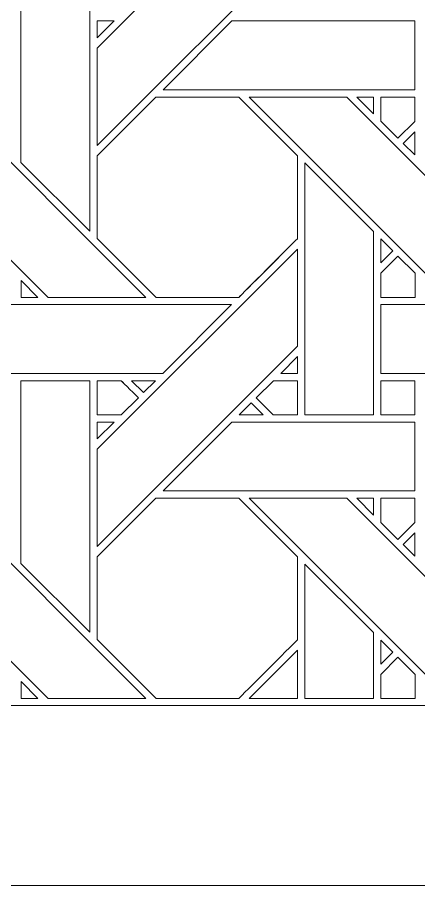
# Model space of a CAD drawing. Header units: inches. Extents: x 7.38 to 17.38, y 5.09 to 13.09.
# Drawn here: x 11.483 to 12.432, y 5.095 to 7.148 of the extents above; entities that cross this region are included whole.
import ezdxf

# ---------------------------------------------------------------- set-up
doc = ezdxf.new("R2010")
doc.units = ezdxf.units.IN
doc.header["$MEASUREMENT"] = 0
doc.layers.add('Design', color=7, linetype='Continuous', lineweight=0)

msp = doc.modelspace()

# ---------------------------------------------------------------- linework, layer by layer
at = {"layer": 'Design'}
for points, knots in [([(7.3829, 13.0948), (7.3829, 13.0948), (7.3829, 5.0948), (7.3829, 5.0948), (7.3829, 5.0948), (17.3829, 5.0948), (17.3829, 5.0948), (17.3829, 5.0948), (17.3829, 13.0948), (17.3829, 13.0948), (17.3829, 13.0948), (7.3829, 13.0948), (7.3829, 13.0948)], [0, 0, 0, 0, 1, 1, 1, 2, 2, 2, 3, 3, 3, 4, 4, 4, 4]), ([(7.8596, 12.6686), (7.8596, 12.6686), (7.8596, 5.5209), (7.8596, 5.5209), (7.8596, 5.5209), (16.9061, 5.5209), (16.9061, 5.5209), (16.9061, 5.5209), (16.9061, 12.6686), (16.9061, 12.6686), (16.9061, 12.6686), (7.8596, 12.6686), (7.8596, 12.6686)], [0, 0, 0, 0, 1, 1, 1, 2, 2, 2, 3, 3, 3, 4, 4, 4, 4]), ([(11.6717, 7.0756), (11.6717, 7.0756), (12.1453, 7.5492), (12.1453, 7.5492), (12.1453, 7.5492), (12.1453, 7.3192), (12.1453, 7.3192), (12.1453, 7.3192), (11.6717, 6.8455), (11.6717, 6.8455), (11.6717, 6.8455), (11.6717, 7.0756), (11.6717, 7.0756)], [0, 0, 0, 0, 1, 1, 1, 2, 2, 2, 3, 3, 3, 4, 4, 4, 4]), ([(11.6545, 7.2377), (11.6545, 7.2377), (11.6545, 6.6426), (11.6545, 6.6426), (11.6545, 6.6426), (11.4916, 6.8055), (11.4916, 6.8055), (11.4916, 6.8055), (11.4916, 7.2377), (11.4916, 7.2377), (11.4916, 7.2377), (11.6545, 7.2377), (11.6545, 7.2377)], [0, 0, 0, 0, 1, 1, 1, 2, 2, 2, 3, 3, 3, 4, 4, 4, 4]), ([(11.7115, 7.1398), (11.7115, 7.1398), (11.6717, 7.1), (11.6717, 7.1), (11.6717, 7.1), (11.6717, 7.1398), (11.6717, 7.1398), (11.6717, 7.1398), (11.7115, 7.1398), (11.7115, 7.1398)], [0, 0, 0, 0, 1, 1, 1, 2, 2, 2, 3, 3, 3, 3]), ([(11.8275, 6.977), (11.8275, 6.977), (11.9904, 7.1398), (11.9904, 7.1398), (11.9904, 7.1398), (12.4228, 7.1398), (12.4228, 7.1398), (12.4228, 7.1398), (12.4228, 6.977), (12.4228, 6.977), (12.4228, 6.977), (11.8275, 6.977), (11.8275, 6.977)], [0, 0, 0, 0, 1, 1, 1, 2, 2, 2, 3, 3, 3, 4, 4, 4, 4]), ([(11.0821, 6.9599), (11.0821, 6.9599), (11.313, 6.9599), (11.313, 6.9599), (11.313, 6.9599), (11.7867, 6.4862), (11.7867, 6.4862), (11.7867, 6.4862), (11.5557, 6.4862), (11.5557, 6.4862), (11.5557, 6.4862), (11.0821, 6.9599), (11.0821, 6.9599)], [0, 0, 0, 0, 1, 1, 1, 2, 2, 2, 3, 3, 3, 4, 4, 4, 4]), ([(11.8104, 6.9598), (11.8104, 6.9598), (12.0066, 6.9598), (12.0066, 6.9598), (12.0066, 6.9598), (12.1453, 6.8211), (12.1453, 6.8211), (12.1453, 6.8211), (12.1453, 6.6249), (12.1453, 6.6249), (12.1275, 6.607), (12.0156, 6.4952), (12.0066, 6.4862), (12.0066, 6.4862), (11.8109, 6.4862), (11.8109, 6.4862), (11.8109, 6.4862), (11.6717, 6.6255), (11.6717, 6.6255), (11.6717, 6.6255), (11.6717, 6.8211), (11.6717, 6.8211), (11.6717, 6.8211), (11.8104, 6.9598), (11.8104, 6.9598)], [0, 0, 0, 0, 1, 1, 1, 2, 2, 2, 3, 3, 3, 4, 4, 4, 5, 5, 5, 6, 6, 6, 7, 7, 7, 8, 8, 8, 8]), ([(11.6717, 6.6255), (11.6717, 6.6255), (11.6717, 6.8211), (11.6717, 6.8211), (11.6717, 6.8211), (11.8104, 6.9598), (11.8104, 6.9598), (11.8104, 6.9598), (12.0066, 6.9598), (12.0066, 6.9598), (12.0066, 6.9598), (12.1453, 6.8211), (12.1453, 6.8211), (12.1453, 6.8211), (12.1453, 6.6249), (12.1453, 6.6249), (12.1272, 6.6066), (12.0153, 6.4949), (12.0066, 6.4862), (12.0066, 6.4862), (11.8109, 6.4862), (11.8109, 6.4862), (11.8109, 6.4862), (11.6717, 6.6255), (11.6717, 6.6255)], [0, 0, 0, 0, 1, 1, 1, 2, 2, 2, 3, 3, 3, 4, 4, 4, 5, 5, 5, 6, 6, 6, 7, 7, 7, 8, 8, 8, 8]), ([(12.0308, 6.9599), (12.0308, 6.9599), (12.2618, 6.9599), (12.2618, 6.9599), (12.2618, 6.9599), (12.7354, 6.4862), (12.7354, 6.4862), (12.7354, 6.4862), (12.5044, 6.4862), (12.5044, 6.4862), (12.5044, 6.4862), (12.0308, 6.9599), (12.0308, 6.9599)], [0, 0, 0, 0, 1, 1, 1, 2, 2, 2, 3, 3, 3, 4, 4, 4, 4]), ([(12.3253, 6.9599), (12.3253, 6.9599), (12.3253, 6.92), (12.3253, 6.92), (12.3253, 6.92), (12.2859, 6.9599), (12.2859, 6.9599), (12.2859, 6.9599), (12.3253, 6.9599), (12.3253, 6.9599)], [0, 0, 0, 0, 1, 1, 1, 2, 2, 2, 3, 3, 3, 3]), ([(12.4228, 6.9599), (12.4228, 6.9599), (12.4228, 6.9023), (12.4228, 6.9023), (12.4228, 6.9023), (12.3828, 6.8623), (12.3828, 6.8623), (12.3828, 6.8623), (12.3425, 6.9027), (12.3425, 6.9027), (12.3425, 6.9027), (12.3425, 6.9599), (12.3425, 6.9599), (12.3425, 6.9599), (12.4228, 6.9599), (12.4228, 6.9599)], [0, 0, 0, 0, 1, 1, 1, 2, 2, 2, 3, 3, 3, 4, 4, 4, 5, 5, 5, 5]), ([(12.3828, 6.8623), (12.3828, 6.8623), (12.3425, 6.9027), (12.3425, 6.9027), (12.3425, 6.9027), (12.3425, 6.9599), (12.3425, 6.9599), (12.3425, 6.9599), (12.4228, 6.9599), (12.4228, 6.9599), (12.4228, 6.9599), (12.4228, 6.9023), (12.4228, 6.9023), (12.4228, 6.9023), (12.3828, 6.8623), (12.3828, 6.8623)], [0, 0, 0, 0, 1, 1, 1, 2, 2, 2, 3, 3, 3, 4, 4, 4, 5, 5, 5, 5]), ([(12.4228, 6.878), (12.4228, 6.878), (12.4228, 6.8229), (12.4228, 6.8229), (12.4228, 6.8229), (12.395, 6.8503), (12.395, 6.8503), (12.395, 6.8503), (12.4228, 6.878), (12.4228, 6.878)], [0, 0, 0, 0, 1, 1, 1, 2, 2, 2, 3, 3, 3, 3]), ([(12.3252, 6.6419), (12.3252, 6.6419), (12.3252, 6.2082), (12.3252, 6.2082), (12.3252, 6.2082), (12.1625, 6.2082), (12.1625, 6.2082), (12.1625, 6.2082), (12.1625, 6.8041), (12.1625, 6.8041), (12.1625, 6.8041), (12.3252, 6.6419), (12.3252, 6.6419)], [0, 0, 0, 0, 1, 1, 1, 2, 2, 2, 3, 3, 3, 4, 4, 4, 4]), ([(12.3425, 6.5677), (12.3425, 6.5677), (12.3425, 6.6244), (12.3425, 6.6244), (12.3425, 6.6244), (12.3707, 6.5958), (12.3707, 6.5958), (12.3707, 6.5958), (12.3425, 6.5677), (12.3425, 6.5677)], [0, 0, 0, 0, 1, 1, 1, 2, 2, 2, 3, 3, 3, 3]), ([(11.6717, 6.1269), (11.6717, 6.1269), (12.1453, 6.6005), (12.1453, 6.6005), (12.1453, 6.6005), (12.1453, 6.3705), (12.1453, 6.3705), (12.1453, 6.3705), (11.6717, 5.8968), (11.6717, 5.8968), (11.6717, 5.8968), (11.6717, 6.1269), (11.6717, 6.1269)], [0, 0, 0, 0, 1, 1, 1, 2, 2, 2, 3, 3, 3, 4, 4, 4, 4]), ([(12.3425, 6.486), (12.3425, 6.486), (12.3425, 6.5433), (12.3425, 6.5433), (12.3425, 6.5433), (12.3829, 6.5836), (12.3829, 6.5836), (12.3829, 6.5836), (12.4232, 6.5433), (12.4232, 6.5433), (12.4232, 6.5433), (12.4232, 6.486), (12.4232, 6.486), (12.4232, 6.486), (12.3425, 6.486), (12.3425, 6.486)], [0, 0, 0, 0, 1, 1, 1, 2, 2, 2, 3, 3, 3, 4, 4, 4, 5, 5, 5, 5]), ([(12.3829, 6.5836), (12.3829, 6.5836), (12.4232, 6.5433), (12.4232, 6.5433), (12.4232, 6.5433), (12.4232, 6.486), (12.4232, 6.486), (12.4232, 6.486), (12.3425, 6.486), (12.3425, 6.486), (12.3425, 6.486), (12.3425, 6.5433), (12.3425, 6.5433), (12.3425, 6.5433), (12.3829, 6.5836), (12.3829, 6.5836)], [0, 0, 0, 0, 1, 1, 1, 2, 2, 2, 3, 3, 3, 4, 4, 4, 5, 5, 5, 5]), ([(11.5314, 6.4862), (11.5314, 6.4862), (11.4917, 6.4862), (11.4917, 6.4862), (11.4917, 6.4862), (11.4917, 6.526), (11.4917, 6.526), (11.4917, 6.526), (11.5314, 6.4862), (11.5314, 6.4862)], [0, 0, 0, 0, 1, 1, 1, 2, 2, 2, 3, 3, 3, 3]), ([(11.3938, 6.3063), (11.3938, 6.3063), (11.3938, 6.469), (11.3938, 6.469), (11.3938, 6.469), (11.9895, 6.469), (11.9895, 6.469), (11.9895, 6.469), (11.8268, 6.3063), (11.8268, 6.3063), (11.8268, 6.3063), (11.3938, 6.3063), (11.3938, 6.3063)], [0, 0, 0, 0, 1, 1, 1, 2, 2, 2, 3, 3, 3, 4, 4, 4, 4]), ([(12.3425, 6.3063), (12.3425, 6.3063), (12.3425, 6.469), (12.3425, 6.469), (12.3425, 6.469), (12.9382, 6.469), (12.9382, 6.469), (12.9382, 6.469), (12.7755, 6.3063), (12.7755, 6.3063), (12.7755, 6.3063), (12.3425, 6.3063), (12.3425, 6.3063)], [0, 0, 0, 0, 1, 1, 1, 2, 2, 2, 3, 3, 3, 4, 4, 4, 4]), ([(12.1056, 6.3063), (12.1056, 6.3063), (12.1453, 6.3461), (12.1453, 6.3461), (12.1453, 6.3461), (12.1453, 6.3063), (12.1453, 6.3063), (12.1453, 6.3063), (12.1056, 6.3063), (12.1056, 6.3063)], [0, 0, 0, 0, 1, 1, 1, 2, 2, 2, 3, 3, 3, 3]), ([(11.6545, 6.289), (11.6545, 6.289), (11.6545, 5.6939), (11.6545, 5.6939), (11.6545, 5.6939), (11.4916, 5.8568), (11.4916, 5.8568), (11.4916, 5.8568), (11.4916, 6.289), (11.4916, 6.289), (11.4916, 6.289), (11.6545, 6.289), (11.6545, 6.289)], [0, 0, 0, 0, 1, 1, 1, 2, 2, 2, 3, 3, 3, 4, 4, 4, 4]), ([(11.7287, 6.289), (11.7339, 6.2839), (11.7646, 6.2531), (11.7691, 6.2486), (11.7691, 6.2486), (11.7286, 6.2082), (11.7286, 6.2082), (11.7286, 6.2082), (11.6717, 6.2082), (11.6717, 6.2082), (11.6717, 6.2082), (11.6717, 6.289), (11.6717, 6.289), (11.6717, 6.289), (11.7287, 6.289), (11.7287, 6.289)], [0, 0, 0, 0, 1, 1, 1, 2, 2, 2, 3, 3, 3, 4, 4, 4, 5, 5, 5, 5]), ([(11.6717, 6.289), (11.6717, 6.289), (11.7287, 6.289), (11.7287, 6.289), (11.734, 6.2838), (11.7647, 6.253), (11.7691, 6.2486), (11.7691, 6.2486), (11.7286, 6.2082), (11.7286, 6.2082), (11.7286, 6.2082), (11.6717, 6.2082), (11.6717, 6.2082), (11.6717, 6.2082), (11.6717, 6.289), (11.6717, 6.289)], [0, 0, 0, 0, 1, 1, 1, 2, 2, 2, 3, 3, 3, 4, 4, 4, 5, 5, 5, 5]), ([(11.8096, 6.289), (11.8096, 6.289), (11.7813, 6.2608), (11.7813, 6.2608), (11.7813, 6.2608), (11.7531, 6.289), (11.7531, 6.289), (11.7531, 6.289), (11.8096, 6.289), (11.8096, 6.289)], [0, 0, 0, 0, 1, 1, 1, 2, 2, 2, 3, 3, 3, 3]), ([(12.0882, 6.2082), (12.0882, 6.2082), (12.0479, 6.2486), (12.0479, 6.2486), (12.0479, 6.2486), (12.0883, 6.289), (12.0883, 6.289), (12.0883, 6.289), (12.1453, 6.289), (12.1453, 6.289), (12.1453, 6.289), (12.1453, 6.2082), (12.1453, 6.2082), (12.1453, 6.2082), (12.0882, 6.2082), (12.0882, 6.2082)], [0, 0, 0, 0, 1, 1, 1, 2, 2, 2, 3, 3, 3, 4, 4, 4, 5, 5, 5, 5]), ([(12.0479, 6.2486), (12.0479, 6.2486), (12.0883, 6.289), (12.0883, 6.289), (12.0883, 6.289), (12.1453, 6.289), (12.1453, 6.289), (12.1453, 6.289), (12.1453, 6.2082), (12.1453, 6.2082), (12.1453, 6.2082), (12.0882, 6.2082), (12.0882, 6.2082), (12.0882, 6.2082), (12.0479, 6.2486), (12.0479, 6.2486)], [0, 0, 0, 0, 1, 1, 1, 2, 2, 2, 3, 3, 3, 4, 4, 4, 5, 5, 5, 5]), ([(12.3425, 6.2082), (12.3425, 6.2082), (12.3425, 6.289), (12.3425, 6.289), (12.3425, 6.289), (12.4228, 6.289), (12.4228, 6.289), (12.4228, 6.289), (12.4228, 6.2082), (12.4228, 6.2082), (12.4228, 6.2082), (12.3425, 6.2082), (12.3425, 6.2082)], [0, 0, 0, 0, 1, 1, 1, 2, 2, 2, 3, 3, 3, 4, 4, 4, 4]), ([(12.4228, 6.289), (12.4228, 6.289), (12.4228, 6.2082), (12.4228, 6.2082), (12.4228, 6.2082), (12.3425, 6.2082), (12.3425, 6.2082), (12.3425, 6.2082), (12.3425, 6.289), (12.3425, 6.289), (12.3425, 6.289), (12.4228, 6.289), (12.4228, 6.289)], [0, 0, 0, 0, 1, 1, 1, 2, 2, 2, 3, 3, 3, 4, 4, 4, 4]), ([(12.064, 6.2082), (12.064, 6.2082), (12.0075, 6.2082), (12.0075, 6.2082), (12.0075, 6.2082), (12.0358, 6.2365), (12.0358, 6.2365), (12.0358, 6.2365), (12.064, 6.2082), (12.064, 6.2082)], [0, 0, 0, 0, 1, 1, 1, 2, 2, 2, 3, 3, 3, 3]), ([(11.7115, 6.1911), (11.7115, 6.1911), (11.6717, 6.1513), (11.6717, 6.1513), (11.6717, 6.1513), (11.6717, 6.1911), (11.6717, 6.1911), (11.6717, 6.1911), (11.7115, 6.1911), (11.7115, 6.1911)], [0, 0, 0, 0, 1, 1, 1, 2, 2, 2, 3, 3, 3, 3]), ([(11.8275, 6.0283), (11.8275, 6.0283), (11.9904, 6.1911), (11.9904, 6.1911), (11.9904, 6.1911), (12.4228, 6.1911), (12.4228, 6.1911), (12.4228, 6.1911), (12.4228, 6.0283), (12.4228, 6.0283), (12.4228, 6.0283), (11.8275, 6.0283), (11.8275, 6.0283)], [0, 0, 0, 0, 1, 1, 1, 2, 2, 2, 3, 3, 3, 4, 4, 4, 4]), ([(11.0821, 6.0112), (11.0821, 6.0112), (11.313, 6.0112), (11.313, 6.0112), (11.313, 6.0112), (11.7867, 5.5375), (11.7867, 5.5375), (11.7867, 5.5375), (11.5556, 5.5375), (11.5556, 5.5375), (11.5556, 5.5375), (11.0821, 6.0112), (11.0821, 6.0112)], [0, 0, 0, 0, 1, 1, 1, 2, 2, 2, 3, 3, 3, 4, 4, 4, 4]), ([(11.8104, 6.0111), (11.8104, 6.0111), (12.0066, 6.0111), (12.0066, 6.0111), (12.0066, 6.0111), (12.1453, 5.8724), (12.1453, 5.8724), (12.1453, 5.8724), (12.1453, 5.6762), (12.1453, 5.6762), (12.1275, 5.6582), (12.0156, 5.5465), (12.0066, 5.5375), (12.0066, 5.5375), (11.8109, 5.5375), (11.8109, 5.5375), (11.8109, 5.5375), (11.6717, 5.6767), (11.6717, 5.6767), (11.6717, 5.6767), (11.6717, 5.8724), (11.6717, 5.8724), (11.6717, 5.8724), (11.8104, 6.0111), (11.8104, 6.0111)], [0, 0, 0, 0, 1, 1, 1, 2, 2, 2, 3, 3, 3, 4, 4, 4, 5, 5, 5, 6, 6, 6, 7, 7, 7, 8, 8, 8, 8]), ([(12.0066, 5.5375), (12.0066, 5.5375), (11.8109, 5.5375), (11.8109, 5.5375), (11.8109, 5.5375), (11.6717, 5.6767), (11.6717, 5.6767), (11.6717, 5.6767), (11.6717, 5.8724), (11.6717, 5.8724), (11.6717, 5.8724), (11.8104, 6.0111), (11.8104, 6.0111), (11.8104, 6.0111), (12.0066, 6.0111), (12.0066, 6.0111), (12.0066, 6.0111), (12.1453, 5.8724), (12.1453, 5.8724), (12.1453, 5.8724), (12.1453, 5.6762), (12.1453, 5.6762), (12.1275, 5.6582), (12.0156, 5.5465), (12.0066, 5.5375)], [0, 0, 0, 0, 1, 1, 1, 2, 2, 2, 3, 3, 3, 4, 4, 4, 5, 5, 5, 6, 6, 6, 7, 7, 7, 8, 8, 8, 8]), ([(12.0308, 6.0112), (12.0308, 6.0112), (12.2618, 6.0112), (12.2618, 6.0112), (12.2618, 6.0112), (12.7354, 5.5375), (12.7354, 5.5375), (12.7354, 5.5375), (12.5044, 5.5375), (12.5044, 5.5375), (12.5044, 5.5375), (12.0308, 6.0112), (12.0308, 6.0112)], [0, 0, 0, 0, 1, 1, 1, 2, 2, 2, 3, 3, 3, 4, 4, 4, 4]), ([(12.3253, 6.0111), (12.3253, 6.0111), (12.3253, 5.9713), (12.3253, 5.9713), (12.3253, 5.9713), (12.2859, 6.0111), (12.2859, 6.0111), (12.2859, 6.0111), (12.3253, 6.0111), (12.3253, 6.0111)], [0, 0, 0, 0, 1, 1, 1, 2, 2, 2, 3, 3, 3, 3]), ([(12.4228, 6.0111), (12.4228, 6.0111), (12.4228, 5.9535), (12.4228, 5.9535), (12.4228, 5.9535), (12.3828, 5.9136), (12.3828, 5.9136), (12.3828, 5.9136), (12.3425, 5.9539), (12.3425, 5.9539), (12.3425, 5.9539), (12.3425, 6.0111), (12.3425, 6.0111), (12.3425, 6.0111), (12.4228, 6.0111), (12.4228, 6.0111)], [0, 0, 0, 0, 1, 1, 1, 2, 2, 2, 3, 3, 3, 4, 4, 4, 5, 5, 5, 5]), ([(12.3828, 5.9136), (12.3828, 5.9136), (12.3425, 5.9539), (12.3425, 5.9539), (12.3425, 5.9539), (12.3425, 6.0111), (12.3425, 6.0111), (12.3425, 6.0111), (12.4228, 6.0111), (12.4228, 6.0111), (12.4228, 6.0111), (12.4228, 5.9535), (12.4228, 5.9535), (12.4228, 5.9535), (12.3828, 5.9136), (12.3828, 5.9136)], [0, 0, 0, 0, 1, 1, 1, 2, 2, 2, 3, 3, 3, 4, 4, 4, 5, 5, 5, 5]), ([(12.4228, 5.9293), (12.4228, 5.9293), (12.4228, 5.8741), (12.4228, 5.8741), (12.4228, 5.8741), (12.395, 5.9015), (12.395, 5.9015), (12.395, 5.9015), (12.4228, 5.9293), (12.4228, 5.9293)], [0, 0, 0, 0, 1, 1, 1, 2, 2, 2, 3, 3, 3, 3]), ([(12.1625, 5.8553), (12.1625, 5.8553), (12.3252, 5.6932), (12.3252, 5.6932), (12.3252, 5.6932), (12.3252, 5.5373), (12.3252, 5.5373), (12.3252, 5.5373), (12.1625, 5.5373), (12.1625, 5.5373), (12.1625, 5.5373), (12.1625, 5.8553), (12.1625, 5.8553)], [0, 0, 0, 0, 1, 1, 1, 2, 2, 2, 3, 3, 3, 4, 4, 4, 4]), ([(12.3707, 5.6471), (12.3707, 5.6471), (12.3425, 5.6189), (12.3425, 5.6189), (12.3425, 5.6189), (12.3425, 5.6757), (12.3425, 5.6757), (12.3425, 5.6757), (12.3707, 5.6471), (12.3707, 5.6471)], [0, 0, 0, 0, 1, 1, 1, 2, 2, 2, 3, 3, 3, 3]), ([(12.0308, 5.5373), (12.0308, 5.5373), (12.1453, 5.6518), (12.1453, 5.6518), (12.1453, 5.6518), (12.1453, 5.5373), (12.1453, 5.5373), (12.1453, 5.5373), (12.0308, 5.5373), (12.0308, 5.5373)], [0, 0, 0, 0, 1, 1, 1, 2, 2, 2, 3, 3, 3, 3]), ([(12.3425, 5.5373), (12.3425, 5.5373), (12.3425, 5.5945), (12.3425, 5.5945), (12.3425, 5.5945), (12.3829, 5.6349), (12.3829, 5.6349), (12.3829, 5.6349), (12.4232, 5.5945), (12.4232, 5.5945), (12.4232, 5.5945), (12.4232, 5.5373), (12.4232, 5.5373), (12.4232, 5.5373), (12.3425, 5.5373), (12.3425, 5.5373)], [0, 0, 0, 0, 1, 1, 1, 2, 2, 2, 3, 3, 3, 4, 4, 4, 5, 5, 5, 5]), ([(12.3425, 5.5945), (12.3425, 5.5945), (12.3829, 5.6349), (12.3829, 5.6349), (12.3829, 5.6349), (12.4232, 5.5945), (12.4232, 5.5945), (12.4232, 5.5945), (12.4232, 5.5373), (12.4232, 5.5373), (12.4232, 5.5373), (12.3425, 5.5373), (12.3425, 5.5373), (12.3425, 5.5373), (12.3425, 5.5945), (12.3425, 5.5945)], [0, 0, 0, 0, 1, 1, 1, 2, 2, 2, 3, 3, 3, 4, 4, 4, 5, 5, 5, 5]), ([(11.4917, 5.5773), (11.4917, 5.5773), (11.5314, 5.5375), (11.5314, 5.5375), (11.5314, 5.5375), (11.4917, 5.5375), (11.4917, 5.5375), (11.4917, 5.5375), (11.4917, 5.5773), (11.4917, 5.5773)], [0, 0, 0, 0, 1, 1, 1, 2, 2, 2, 3, 3, 3, 3])]:
    msp.add_open_spline(points, degree=3, knots=knots, dxfattribs=at)

doc.saveas('drawing.dxf')
